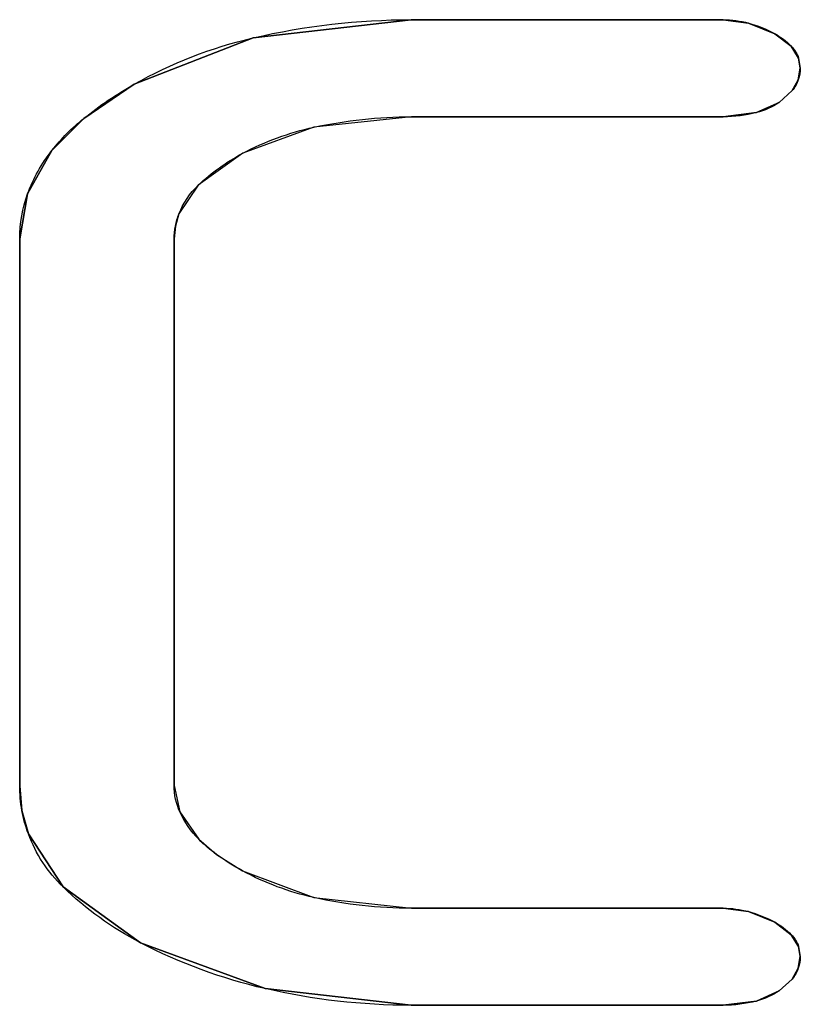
# Model space of a CAD drawing. Header units: millimetres. Extents: x -366 to 353, y -421 to 421.
# Drawn here: x -287.97 to -283.97, y -173.02 to -167.97 of the extents above; entities that cross this region are included whole.
import ezdxf

# ---------------------------------------------------------------- set-up
doc = ezdxf.new("R2010")
doc.units = ezdxf.units.MM
doc.header["$MEASUREMENT"] = 0
doc.layers.add('layer 1', color=7, linetype='Continuous')

msp = doc.modelspace()

# ---------------------------------------------------------------- linework, layer by layer
at = {"layer": 'layer 1', "color": 242}
for points, knots in [([(-287.3878, -168.2992), (-287.3878, -168.2992), (-287.6457, -168.4741), (-287.6457, -168.4741), (-287.6457, -168.4741), (-287.6457, -168.4741), (-287.6457, -168.4741), (-287.6457, -168.4741), (-287.6457, -168.4741), (-287.6457, -168.4741), (-287.8085, -168.638), (-287.8085, -168.638), (-287.8085, -168.638), (-287.8085, -168.638), (-287.8085, -168.638), (-287.8085, -168.638), (-287.8085, -168.638), (-287.8085, -168.638), (-287.9329, -168.8601), (-287.9329, -168.8601), (-287.9329, -168.8601), (-287.9329, -168.8601), (-287.9329, -168.8601), (-287.9329, -168.8601), (-287.9329, -168.8601), (-287.9329, -168.8601), (-287.9736, -169.0905), (-287.9736, -169.0905), (-287.9736, -169.0905), (-287.9736, -169.0905), (-287.9736, -169.0905), (-287.9736, -169.0905), (-287.9736, -169.0905), (-287.9736, -169.0905), (-287.9736, -171.8921), (-287.9736, -171.8921), (-287.9736, -171.8921), (-287.9736, -171.8921), (-287.9736, -171.8921), (-287.9736, -171.8921), (-287.9736, -171.8921), (-287.9736, -171.8921), (-287.9623, -172.0193), (-287.9623, -172.0193), (-287.9623, -172.0193), (-287.9623, -172.0193), (-287.9623, -172.0193), (-287.9623, -172.0193), (-287.9623, -172.0193), (-287.9623, -172.0193), (-287.9294, -172.139), (-287.9294, -172.139), (-287.9294, -172.139), (-287.9294, -172.139), (-287.9294, -172.139), (-287.9294, -172.139), (-287.9294, -172.139), (-287.9294, -172.139), (-287.7514, -172.4107), (-287.7514, -172.4107), (-287.7514, -172.4107), (-287.7514, -172.4107), (-287.7514, -172.4107), (-287.7514, -172.4107), (-287.7514, -172.4107), (-287.7514, -172.4107), (-287.3556, -172.6961), (-287.3556, -172.6961), (-287.3556, -172.6961), (-287.3556, -172.6961), (-287.3556, -172.6961), (-287.3556, -172.6961), (-287.3556, -172.6961), (-287.3556, -172.6961), (-286.7169, -172.9313), (-286.7169, -172.9313), (-286.7169, -172.9313), (-286.7169, -172.9313), (-286.7169, -172.9313), (-286.7169, -172.9313), (-286.7169, -172.9313), (-286.7169, -172.9313), (-285.9677, -173.0167), (-285.9677, -173.0167), (-285.9677, -173.0167), (-285.9677, -173.0167), (-285.9677, -173.0167), (-285.9677, -173.0167), (-285.9677, -173.0167), (-285.9677, -173.0167), (-284.3697, -173.0167), (-284.3697, -173.0167), (-284.3697, -173.0167), (-284.3697, -173.0167), (-284.3697, -173.0167), (-284.3697, -173.0167), (-284.3697, -173.0167), (-284.3697, -173.0167), (-284.1989, -172.9952), (-284.1989, -172.9952), (-284.1989, -172.9952), (-284.1989, -172.9952), (-284.1989, -172.9952), (-284.1989, -172.9952), (-284.1989, -172.9952), (-284.1989, -172.9952), (-284.0835, -172.9433), (-284.0835, -172.9433), (-284.0835, -172.9433), (-284.0835, -172.9433), (-284.0835, -172.9433), (-284.0835, -172.9433), (-284.0835, -172.9433), (-284.0835, -172.9433), (-284.0158, -172.8823), (-284.0158, -172.8823), (-284.0158, -172.8823), (-284.0158, -172.8823), (-284.0158, -172.8823), (-284.0158, -172.8823), (-284.0158, -172.8823), (-284.0158, -172.8823), (-283.985, -172.8266), (-283.985, -172.8266), (-283.985, -172.8266), (-283.985, -172.8266), (-283.985, -172.8266), (-283.985, -172.8266), (-283.985, -172.8266), (-283.985, -172.8266), (-283.9747, -172.7667), (-283.9747, -172.7667), (-283.9747, -172.7667), (-283.9747, -172.7667), (-283.9747, -172.7667), (-283.9747, -172.7667), (-283.9747, -172.7667), (-283.9747, -172.7667), (-283.9831, -172.7157), (-283.9831, -172.7157), (-283.9831, -172.7157), (-283.9831, -172.7157), (-283.9831, -172.7157), (-283.9831, -172.7157), (-283.9831, -172.7157), (-283.9831, -172.7157), (-284.0207, -172.655), (-284.0207, -172.655), (-284.0207, -172.655), (-284.0207, -172.655), (-284.0207, -172.655), (-284.0207, -172.655), (-284.0207, -172.655), (-284.0207, -172.655), (-284.1052, -172.5909), (-284.1052, -172.5909), (-284.1052, -172.5909), (-284.1052, -172.5909), (-284.1052, -172.5909), (-284.1052, -172.5909), (-284.1052, -172.5909), (-284.1052, -172.5909), (-284.24, -172.5365), (-284.24, -172.5365), (-284.24, -172.5365), (-284.24, -172.5365), (-284.24, -172.5365), (-284.24, -172.5365), (-284.24, -172.5365), (-284.24, -172.5365), (-284.3695, -172.5193), (-284.3695, -172.5193), (-284.3695, -172.5193), (-284.3695, -172.5193), (-284.3695, -172.5193), (-284.3695, -172.5193), (-284.3695, -172.5193), (-284.3695, -172.5193), (-285.967, -172.5193), (-285.967, -172.5193), (-285.967, -172.5193), (-285.967, -172.5193), (-285.967, -172.5193), (-285.967, -172.5193), (-285.967, -172.5193), (-285.967, -172.5193), (-286.4672, -172.4647), (-286.4672, -172.4647), (-286.4672, -172.4647), (-286.4672, -172.4647), (-286.4672, -172.4647), (-286.4672, -172.4647), (-286.4672, -172.4647), (-286.4672, -172.4647), (-286.8318, -172.3281), (-286.8318, -172.3281), (-286.8318, -172.3281), (-286.8318, -172.3281), (-286.8318, -172.3281), (-286.8318, -172.3281), (-286.8318, -172.3281), (-286.8318, -172.3281), (-286.9659, -172.2437), (-286.9659, -172.2437), (-286.9659, -172.2437), (-286.9659, -172.2437), (-286.9659, -172.2437), (-286.9659, -172.2437), (-286.9659, -172.2437), (-286.9659, -172.2437), (-287.056, -172.1666), (-287.056, -172.1666), (-287.056, -172.1666), (-287.056, -172.1666), (-287.056, -172.1666), (-287.056, -172.1666), (-287.056, -172.1666), (-287.056, -172.1666), (-287.1529, -172.0264), (-287.1529, -172.0264), (-287.1529, -172.0264), (-287.1529, -172.0264), (-287.1529, -172.0264), (-287.1529, -172.0264), (-287.1529, -172.0264), (-287.1529, -172.0264), (-287.1825, -171.8909), (-287.1825, -171.8909), (-287.1825, -171.8909), (-287.1825, -171.8909), (-287.1825, -171.8909), (-287.1825, -171.8909), (-287.1825, -171.8909), (-287.1825, -171.8909), (-287.1825, -169.0916), (-287.1825, -169.0916), (-287.1825, -169.0916), (-287.1825, -169.0916), (-287.1825, -169.0916), (-287.1825, -169.0916), (-287.1825, -169.0916), (-287.1825, -169.0916), (-287.1762, -169.0257), (-287.1762, -169.0257), (-287.1762, -169.0257), (-287.1762, -169.0257), (-287.1762, -169.0257), (-287.1762, -169.0257), (-287.1762, -169.0257), (-287.1762, -169.0257), (-287.1576, -168.9621), (-287.1576, -168.9621), (-287.1576, -168.9621), (-287.1576, -168.9621), (-287.1576, -168.9621), (-287.1576, -168.9621), (-287.1576, -168.9621), (-287.1576, -168.9621), (-287.0591, -168.8165), (-287.0591, -168.8165), (-287.0591, -168.8165), (-287.0591, -168.8165), (-287.0591, -168.8165), (-287.0591, -168.8165), (-287.0591, -168.8165), (-287.0591, -168.8165), (-286.8313, -168.6526), (-286.8313, -168.6526), (-286.8313, -168.6526), (-286.8313, -168.6526), (-286.8313, -168.6526), (-286.8313, -168.6526), (-286.8313, -168.6526), (-286.8313, -168.6526), (-286.4667, -168.5193), (-286.4667, -168.5193), (-286.4667, -168.5193), (-286.4667, -168.5193), (-286.4667, -168.5193), (-286.4667, -168.5193), (-286.4667, -168.5193), (-286.4667, -168.5193), (-285.967, -168.4659), (-285.967, -168.4659), (-285.967, -168.4659), (-285.967, -168.4659), (-285.967, -168.4659), (-285.967, -168.4659), (-285.967, -168.4659), (-285.967, -168.4659), (-284.3695, -168.4659), (-284.3695, -168.4659), (-284.3695, -168.4659), (-284.3695, -168.4659), (-284.3695, -168.4659), (-284.3695, -168.4659), (-284.3695, -168.4659), (-284.3695, -168.4659), (-284.1988, -168.4443), (-284.1988, -168.4443), (-284.1988, -168.4443), (-284.1988, -168.4443), (-284.1988, -168.4443), (-284.1988, -168.4443), (-284.1988, -168.4443), (-284.1988, -168.4443), (-284.0834, -168.3925), (-284.0834, -168.3925), (-284.0834, -168.3925), (-284.0834, -168.3925), (-284.0834, -168.3925), (-284.0834, -168.3925), (-284.0834, -168.3925), (-284.0834, -168.3925), (-284.0158, -168.3316), (-284.0158, -168.3316), (-284.0158, -168.3316), (-284.0158, -168.3316), (-284.0158, -168.3316), (-284.0158, -168.3316), (-284.0158, -168.3316), (-284.0158, -168.3316), (-283.985, -168.2758), (-283.985, -168.2758), (-283.985, -168.2758), (-283.985, -168.2758), (-283.985, -168.2758), (-283.985, -168.2758), (-283.985, -168.2758), (-283.985, -168.2758), (-283.9747, -168.2159), (-283.9747, -168.2159), (-283.9747, -168.2159), (-283.9747, -168.2159), (-283.9747, -168.2159), (-283.9747, -168.2159), (-283.9747, -168.2159), (-283.9747, -168.2159), (-283.9832, -168.1649), (-283.9832, -168.1649), (-283.9832, -168.1649), (-283.9832, -168.1649), (-283.9832, -168.1649), (-283.9832, -168.1649), (-283.9832, -168.1649), (-283.9832, -168.1649), (-284.0207, -168.1042), (-284.0207, -168.1042), (-284.0207, -168.1042), (-284.0207, -168.1042), (-284.0207, -168.1042), (-284.0207, -168.1042), (-284.0207, -168.1042), (-284.0207, -168.1042), (-284.1052, -168.04), (-284.1052, -168.04), (-284.1052, -168.04), (-284.1052, -168.04), (-284.1052, -168.04), (-284.1052, -168.04), (-284.1052, -168.04), (-284.1052, -168.04), (-284.2401, -167.9857), (-284.2401, -167.9857), (-284.2401, -167.9857), (-284.2401, -167.9857), (-284.2401, -167.9857), (-284.2401, -167.9857), (-284.2401, -167.9857), (-284.2401, -167.9857), (-284.3697, -167.9685), (-284.3697, -167.9685), (-284.3697, -167.9685), (-284.3697, -167.9685), (-284.3697, -167.9685), (-284.3697, -167.9685), (-284.3697, -167.9685), (-284.3697, -167.9685), (-285.9677, -167.9685), (-285.9677, -167.9685), (-285.9677, -167.9685), (-285.9677, -167.9685), (-285.9677, -167.9685), (-285.9677, -167.9685), (-285.9677, -167.9685), (-285.9677, -167.9685), (-286.7776, -168.0615), (-286.7776, -168.0615), (-286.7776, -168.0615), (-286.7776, -168.0615), (-286.7776, -168.0615), (-286.7776, -168.0615), (-286.7776, -168.0615), (-286.7776, -168.0615), (-287.3878, -168.2992), (-287.3878, -168.2992)], [0, 0, 0, 0, 0.01, 0.01, 0.01, 0.01, 0.02, 0.02, 0.02, 0.02, 0.03, 0.03, 0.03, 0.03, 0.04, 0.04, 0.04, 0.04, 0.05, 0.05, 0.05, 0.05, 0.06, 0.06, 0.06, 0.06, 0.07, 0.07, 0.07, 0.07, 0.08, 0.08, 0.08, 0.08, 0.09, 0.09, 0.09, 0.09, 0.1, 0.1, 0.1, 0.1, 0.11, 0.11, 0.11, 0.11, 0.12, 0.12, 0.12, 0.12, 0.13, 0.13, 0.13, 0.13, 0.14, 0.14, 0.14, 0.14, 0.15, 0.15, 0.15, 0.15, 0.16, 0.16, 0.16, 0.16, 0.17, 0.17, 0.17, 0.17, 0.18, 0.18, 0.18, 0.18, 0.19, 0.19, 0.19, 0.19, 0.2, 0.2, 0.2, 0.2, 0.21, 0.21, 0.21, 0.21, 0.22, 0.22, 0.22, 0.22, 0.23, 0.23, 0.23, 0.23, 0.24, 0.24, 0.24, 0.24, 0.25, 0.25, 0.25, 0.25, 0.26, 0.26, 0.26, 0.26, 0.27, 0.27, 0.27, 0.27, 0.28, 0.28, 0.28, 0.28, 0.29, 0.29, 0.29, 0.29, 0.3, 0.3, 0.3, 0.3, 0.31, 0.31, 0.31, 0.31, 0.32, 0.32, 0.32, 0.32, 0.33, 0.33, 0.33, 0.33, 0.34, 0.34, 0.34, 0.34, 0.35, 0.35, 0.35, 0.35, 0.36, 0.36, 0.36, 0.36, 0.37, 0.37, 0.37, 0.37, 0.38, 0.38, 0.38, 0.38, 0.39, 0.39, 0.39, 0.39, 0.4, 0.4, 0.4, 0.4, 0.41, 0.41, 0.41, 0.41, 0.42, 0.42, 0.42, 0.42, 0.43, 0.43, 0.43, 0.43, 0.44, 0.44, 0.44, 0.44, 0.45, 0.45, 0.45, 0.45, 0.46, 0.46, 0.46, 0.46, 0.47, 0.47, 0.47, 0.47, 0.48, 0.48, 0.48, 0.48, 0.49, 0.49, 0.49, 0.49, 0.5, 0.5, 0.5, 0.5, 0.51, 0.51, 0.51, 0.51, 0.52, 0.52, 0.52, 0.52, 0.53, 0.53, 0.53, 0.53, 0.54, 0.54, 0.54, 0.54, 0.55, 0.55, 0.55, 0.55, 0.56, 0.56, 0.56, 0.56, 0.57, 0.57, 0.57, 0.57, 0.58, 0.58, 0.58, 0.58, 0.59, 0.59, 0.59, 0.59, 0.6, 0.6, 0.6, 0.6, 0.61, 0.61, 0.61, 0.61, 0.62, 0.62, 0.62, 0.62, 0.63, 0.63, 0.63, 0.63, 0.64, 0.64, 0.64, 0.64, 0.65, 0.65, 0.65, 0.65, 0.66, 0.66, 0.66, 0.66, 0.67, 0.67, 0.67, 0.67, 0.68, 0.68, 0.68, 0.68, 0.69, 0.69, 0.69, 0.69, 0.7, 0.7, 0.7, 0.7, 0.71, 0.71, 0.71, 0.71, 0.72, 0.72, 0.72, 0.72, 0.73, 0.73, 0.73, 0.73, 0.74, 0.74, 0.74, 0.74, 0.75, 0.75, 0.75, 0.75, 0.76, 0.76, 0.76, 0.76, 0.77, 0.77, 0.77, 0.77, 0.78, 0.78, 0.78, 0.78, 0.79, 0.79, 0.79, 0.79, 0.8, 0.8, 0.8, 0.8, 0.81, 0.81, 0.81, 0.81, 0.82, 0.82, 0.82, 0.82, 0.83, 0.83, 0.83, 0.83, 0.84, 0.84, 0.84, 0.84, 0.85, 0.85, 0.85, 0.85, 0.86, 0.86, 0.86, 0.86, 0.87, 0.87, 0.87, 0.87, 0.88, 0.88, 0.88, 0.88, 0.89, 0.89, 0.89, 0.89, 0.9, 0.9, 0.9, 0.9, 0.91, 0.91, 0.91, 0.91, 0.92, 0.92, 0.92, 0.92, 0.93, 0.93, 0.93, 0.93, 0.94, 0.94, 0.94, 0.94, 0.95, 0.95, 0.95, 0.95, 0.96, 0.96, 0.96, 0.96, 0.97, 0.97, 0.97, 0.97, 0.98, 0.98, 0.98, 0.98, 1, 1, 1, 1]), ([(-285.9677, -167.9685), (-286.2403, -167.9685), (-286.5121, -167.9997), (-286.7776, -168.0615), (-286.7776, -168.0615), (-286.7776, -168.0615), (-285.9677, -167.9685), (-285.9677, -167.9685)], [0, 0, 0, 0, 0.333333, 0.333333, 0.333333, 0.333333, 1, 1, 1, 1]), ([(-284.3697, -167.9685), (-284.3697, -167.9685), (-285.9677, -167.9685), (-285.9677, -167.9685), (-285.9677, -167.9685), (-285.9677, -167.9685), (-284.3697, -167.9685), (-284.3697, -167.9685)], [0, 0, 0, 0, 0.333333, 0.333333, 0.333333, 0.333333, 1, 1, 1, 1]), ([(-284.2401, -167.9857), (-284.2824, -167.9743), (-284.3259, -167.9685), (-284.3697, -167.9685), (-284.3697, -167.9685), (-284.3697, -167.9685), (-284.2401, -167.9857), (-284.2401, -167.9857)], [0, 0, 0, 0, 0.333333, 0.333333, 0.333333, 0.333333, 1, 1, 1, 1]), ([(-284.1052, -168.04), (-284.1479, -168.0167), (-284.1932, -167.9984), (-284.2401, -167.9857), (-284.2401, -167.9857), (-284.2401, -167.9857), (-284.1052, -168.04), (-284.1052, -168.04)], [0, 0, 0, 0, 0.333333, 0.333333, 0.333333, 0.333333, 1, 1, 1, 1]), ([(-284.0207, -168.1042), (-284.0456, -168.0787), (-284.074, -168.0571), (-284.1052, -168.04), (-284.1052, -168.04), (-284.1052, -168.04), (-284.0207, -168.1042), (-284.0207, -168.1042)], [0, 0, 0, 0, 0.333333, 0.333333, 0.333333, 0.333333, 1, 1, 1, 1]), ([(-286.7776, -168.0615), (-286.9913, -168.1113), (-287.1968, -168.1913), (-287.3878, -168.2992), (-287.3878, -168.2992), (-287.3878, -168.2992), (-286.7776, -168.0615), (-286.7776, -168.0615)], [0, 0, 0, 0, 0.333333, 0.333333, 0.333333, 0.333333, 1, 1, 1, 1]), ([(-283.9832, -168.1649), (-283.991, -168.1421), (-284.0039, -168.1214), (-284.0207, -168.1042), (-284.0207, -168.1042), (-284.0207, -168.1042), (-283.9832, -168.1649), (-283.9832, -168.1649)], [0, 0, 0, 0, 0.333333, 0.333333, 0.333333, 0.333333, 1, 1, 1, 1]), ([(-283.9747, -168.2159), (-283.9747, -168.2159), (-283.9832, -168.1649), (-283.9832, -168.1649), (-283.9832, -168.1649), (-283.9832, -168.1649), (-283.9747, -168.2159), (-283.9747, -168.2159)], [0, 0, 0, 0, 0.333333, 0.333333, 0.333333, 0.333333, 1, 1, 1, 1]), ([(-283.985, -168.2758), (-283.9782, -168.2565), (-283.9747, -168.2363), (-283.9747, -168.2159), (-283.9747, -168.2159), (-283.9747, -168.2159), (-283.985, -168.2758), (-283.985, -168.2758)], [0, 0, 0, 0, 0.333333, 0.333333, 0.333333, 0.333333, 1, 1, 1, 1]), ([(-287.3878, -168.2992), (-287.4784, -168.3503), (-287.5647, -168.4088), (-287.6457, -168.4741), (-287.6457, -168.4741), (-287.6457, -168.4741), (-287.3878, -168.2992), (-287.3878, -168.2992)], [0, 0, 0, 0, 0.333333, 0.333333, 0.333333, 0.333333, 1, 1, 1, 1]), ([(-284.0158, -168.3316), (-284.0026, -168.3148), (-283.9922, -168.2959), (-283.985, -168.2758), (-283.985, -168.2758), (-283.985, -168.2758), (-284.0158, -168.3316), (-284.0158, -168.3316)], [0, 0, 0, 0, 0.333333, 0.333333, 0.333333, 0.333333, 1, 1, 1, 1]), ([(-284.0834, -168.3925), (-284.0834, -168.3925), (-284.0158, -168.3316), (-284.0158, -168.3316), (-284.0158, -168.3316), (-284.0158, -168.3316), (-284.0834, -168.3925), (-284.0834, -168.3925)], [0, 0, 0, 0, 0.333333, 0.333333, 0.333333, 0.333333, 1, 1, 1, 1]), ([(-284.1988, -168.4443), (-284.1576, -168.4338), (-284.1186, -168.4162), (-284.0834, -168.3925), (-284.0834, -168.3925), (-284.0834, -168.3925), (-284.1988, -168.4443), (-284.1988, -168.4443)], [0, 0, 0, 0, 0.333333, 0.333333, 0.333333, 0.333333, 1, 1, 1, 1]), ([(-284.3695, -168.4659), (-284.3119, -168.4659), (-284.2546, -168.4587), (-284.1988, -168.4443), (-284.1988, -168.4443), (-284.1988, -168.4443), (-284.3695, -168.4659), (-284.3695, -168.4659)], [0, 0, 0, 0, 0.333333, 0.333333, 0.333333, 0.333333, 1, 1, 1, 1]), ([(-287.6457, -168.4741), (-287.7059, -168.5225), (-287.7605, -168.5775), (-287.8085, -168.638), (-287.8085, -168.638), (-287.8085, -168.638), (-287.6457, -168.4741), (-287.6457, -168.4741)], [0, 0, 0, 0, 0.333333, 0.333333, 0.333333, 0.333333, 1, 1, 1, 1]), ([(-285.967, -168.4659), (-286.135, -168.4659), (-286.3025, -168.4838), (-286.4667, -168.5193), (-286.4667, -168.5193), (-286.4667, -168.5193), (-285.967, -168.4659), (-285.967, -168.4659)], [0, 0, 0, 0, 0.333333, 0.333333, 0.333333, 0.333333, 1, 1, 1, 1]), ([(-285.967, -168.4659), (-285.967, -168.4659), (-284.3695, -168.4659), (-284.3695, -168.4659), (-284.3695, -168.4659), (-284.3695, -168.4659), (-285.967, -168.4659), (-285.967, -168.4659)], [0, 0, 0, 0, 0.333333, 0.333333, 0.333333, 0.333333, 1, 1, 1, 1]), ([(-286.4667, -168.5193), (-286.5938, -168.5467), (-286.7165, -168.5916), (-286.8313, -168.6526), (-286.8313, -168.6526), (-286.8313, -168.6526), (-286.4667, -168.5193), (-286.4667, -168.5193)], [0, 0, 0, 0, 0.333333, 0.333333, 0.333333, 0.333333, 1, 1, 1, 1]), ([(-287.8085, -168.638), (-287.8616, -168.7049), (-287.9036, -168.7799), (-287.9329, -168.8601), (-287.9329, -168.8601), (-287.9329, -168.8601), (-287.8085, -168.638), (-287.8085, -168.638)], [0, 0, 0, 0, 0.333333, 0.333333, 0.333333, 0.333333, 1, 1, 1, 1]), ([(-286.8313, -168.6526), (-286.9142, -168.6967), (-286.9909, -168.7518), (-287.0591, -168.8165), (-287.0591, -168.8165), (-287.0591, -168.8165), (-286.8313, -168.6526), (-286.8313, -168.6526)], [0, 0, 0, 0, 0.333333, 0.333333, 0.333333, 0.333333, 1, 1, 1, 1]), ([(-287.9329, -168.8601), (-287.9598, -168.934), (-287.9736, -169.0119), (-287.9736, -169.0905), (-287.9736, -169.0905), (-287.9736, -169.0905), (-287.9329, -168.8601), (-287.9329, -168.8601)], [0, 0, 0, 0, 0.333333, 0.333333, 0.333333, 0.333333, 1, 1, 1, 1]), ([(-287.0591, -168.8165), (-287.1021, -168.8573), (-287.1357, -168.907), (-287.1576, -168.9621), (-287.1576, -168.9621), (-287.1576, -168.9621), (-287.0591, -168.8165), (-287.0591, -168.8165)], [0, 0, 0, 0, 0.333333, 0.333333, 0.333333, 0.333333, 1, 1, 1, 1]), ([(-287.1576, -168.9621), (-287.1658, -168.9827), (-287.172, -169.004), (-287.1762, -169.0257), (-287.1762, -169.0257), (-287.1762, -169.0257), (-287.1576, -168.9621), (-287.1576, -168.9621)], [0, 0, 0, 0, 0.333333, 0.333333, 0.333333, 0.333333, 1, 1, 1, 1]), ([(-287.1762, -169.0257), (-287.1804, -169.0475), (-287.1825, -169.0695), (-287.1825, -169.0916), (-287.1825, -169.0916), (-287.1825, -169.0916), (-287.1762, -169.0257), (-287.1762, -169.0257)], [0, 0, 0, 0, 0.333333, 0.333333, 0.333333, 0.333333, 1, 1, 1, 1]), ([(-287.9736, -169.0905), (-287.9736, -169.0905), (-287.9736, -171.8921), (-287.9736, -171.8921), (-287.9736, -171.8921), (-287.9736, -171.8921), (-287.9736, -169.0905), (-287.9736, -169.0905)], [0, 0, 0, 0, 0.333333, 0.333333, 0.333333, 0.333333, 1, 1, 1, 1]), ([(-287.1825, -171.8909), (-287.1825, -171.8909), (-287.1825, -169.0916), (-287.1825, -169.0916), (-287.1825, -169.0916), (-287.1825, -169.0916), (-287.1825, -171.8909), (-287.1825, -171.8909)], [0, 0, 0, 0, 0.333333, 0.333333, 0.333333, 0.333333, 1, 1, 1, 1]), ([(-287.1825, -171.8909), (-287.1825, -171.9377), (-287.1724, -171.9839), (-287.1529, -172.0264), (-287.1529, -172.0264), (-287.1529, -172.0264), (-287.1825, -171.8909), (-287.1825, -171.8909)], [0, 0, 0, 0, 0.333333, 0.333333, 0.333333, 0.333333, 1, 1, 1, 1]), ([(-287.9736, -171.8921), (-287.9736, -171.9347), (-287.9698, -171.9773), (-287.9623, -172.0193), (-287.9623, -172.0193), (-287.9623, -172.0193), (-287.9736, -171.8921), (-287.9736, -171.8921)], [0, 0, 0, 0, 0.333333, 0.333333, 0.333333, 0.333333, 1, 1, 1, 1]), ([(-287.9623, -172.0193), (-287.955, -172.0601), (-287.9439, -172.1002), (-287.9294, -172.139), (-287.9294, -172.139), (-287.9294, -172.139), (-287.9623, -172.0193), (-287.9623, -172.0193)], [0, 0, 0, 0, 0.333333, 0.333333, 0.333333, 0.333333, 1, 1, 1, 1]), ([(-287.1529, -172.0264), (-287.129, -172.0784), (-287.0962, -172.1259), (-287.056, -172.1666), (-287.056, -172.1666), (-287.056, -172.1666), (-287.1529, -172.0264), (-287.1529, -172.0264)], [0, 0, 0, 0, 0.333333, 0.333333, 0.333333, 0.333333, 1, 1, 1, 1]), ([(-287.9294, -172.139), (-287.8908, -172.2416), (-287.83, -172.3344), (-287.7514, -172.4107), (-287.7514, -172.4107), (-287.7514, -172.4107), (-287.9294, -172.139), (-287.9294, -172.139)], [0, 0, 0, 0, 0.333333, 0.333333, 0.333333, 0.333333, 1, 1, 1, 1]), ([(-287.056, -172.1666), (-287.0281, -172.1947), (-286.998, -172.2205), (-286.9659, -172.2437), (-286.9659, -172.2437), (-286.9659, -172.2437), (-287.056, -172.1666), (-287.056, -172.1666)], [0, 0, 0, 0, 0.333333, 0.333333, 0.333333, 0.333333, 1, 1, 1, 1]), ([(-286.9659, -172.2437), (-286.923, -172.2746), (-286.8782, -172.3027), (-286.8318, -172.3281), (-286.8318, -172.3281), (-286.8318, -172.3281), (-286.9659, -172.2437), (-286.9659, -172.2437)], [0, 0, 0, 0, 0.333333, 0.333333, 0.333333, 0.333333, 1, 1, 1, 1]), ([(-286.8318, -172.3281), (-286.7173, -172.3905), (-286.5946, -172.4365), (-286.4672, -172.4647), (-286.4672, -172.4647), (-286.4672, -172.4647), (-286.8318, -172.3281), (-286.8318, -172.3281)], [0, 0, 0, 0, 0.333333, 0.333333, 0.333333, 0.333333, 1, 1, 1, 1]), ([(-287.7514, -172.4107), (-287.6341, -172.5246), (-287.5008, -172.6207), (-287.3556, -172.6961), (-287.3556, -172.6961), (-287.3556, -172.6961), (-287.7514, -172.4107), (-287.7514, -172.4107)], [0, 0, 0, 0, 0.333333, 0.333333, 0.333333, 0.333333, 1, 1, 1, 1]), ([(-286.4672, -172.4647), (-286.303, -172.501), (-286.1353, -172.5193), (-285.967, -172.5193), (-285.967, -172.5193), (-285.967, -172.5193), (-286.4672, -172.4647), (-286.4672, -172.4647)], [0, 0, 0, 0, 0.333333, 0.333333, 0.333333, 0.333333, 1, 1, 1, 1]), ([(-284.3695, -172.5193), (-284.3695, -172.5193), (-285.967, -172.5193), (-285.967, -172.5193), (-285.967, -172.5193), (-285.967, -172.5193), (-284.3695, -172.5193), (-284.3695, -172.5193)], [0, 0, 0, 0, 0.333333, 0.333333, 0.333333, 0.333333, 1, 1, 1, 1]), ([(-284.24, -172.5365), (-284.2823, -172.5251), (-284.3258, -172.5193), (-284.3695, -172.5193), (-284.3695, -172.5193), (-284.3695, -172.5193), (-284.24, -172.5365), (-284.24, -172.5365)], [0, 0, 0, 0, 0.333333, 0.333333, 0.333333, 0.333333, 1, 1, 1, 1]), ([(-284.1052, -172.5909), (-284.1478, -172.5675), (-284.1931, -172.5492), (-284.24, -172.5365), (-284.24, -172.5365), (-284.24, -172.5365), (-284.1052, -172.5909), (-284.1052, -172.5909)], [0, 0, 0, 0, 0.333333, 0.333333, 0.333333, 0.333333, 1, 1, 1, 1]), ([(-284.0207, -172.655), (-284.0455, -172.6296), (-284.074, -172.608), (-284.1052, -172.5909), (-284.1052, -172.5909), (-284.1052, -172.5909), (-284.0207, -172.655), (-284.0207, -172.655)], [0, 0, 0, 0, 0.333333, 0.333333, 0.333333, 0.333333, 1, 1, 1, 1]), ([(-287.3556, -172.6961), (-287.1535, -172.801), (-286.9388, -172.88), (-286.7169, -172.9313), (-286.7169, -172.9313), (-286.7169, -172.9313), (-287.3556, -172.6961), (-287.3556, -172.6961)], [0, 0, 0, 0, 0.333333, 0.333333, 0.333333, 0.333333, 1, 1, 1, 1]), ([(-283.9831, -172.7157), (-283.991, -172.693), (-284.0038, -172.6722), (-284.0207, -172.655), (-284.0207, -172.655), (-284.0207, -172.655), (-283.9831, -172.7157), (-283.9831, -172.7157)], [0, 0, 0, 0, 0.333333, 0.333333, 0.333333, 0.333333, 1, 1, 1, 1]), ([(-283.9747, -172.7667), (-283.9747, -172.7667), (-283.9831, -172.7157), (-283.9831, -172.7157), (-283.9831, -172.7157), (-283.9831, -172.7157), (-283.9747, -172.7667), (-283.9747, -172.7667)], [0, 0, 0, 0, 0.333333, 0.333333, 0.333333, 0.333333, 1, 1, 1, 1]), ([(-283.985, -172.8266), (-283.9782, -172.8073), (-283.9747, -172.7871), (-283.9747, -172.7667), (-283.9747, -172.7667), (-283.9747, -172.7667), (-283.985, -172.8266), (-283.985, -172.8266)], [0, 0, 0, 0, 0.333333, 0.333333, 0.333333, 0.333333, 1, 1, 1, 1]), ([(-284.0158, -172.8823), (-284.0026, -172.8655), (-283.9922, -172.8467), (-283.985, -172.8266), (-283.985, -172.8266), (-283.985, -172.8266), (-284.0158, -172.8823), (-284.0158, -172.8823)], [0, 0, 0, 0, 0.333333, 0.333333, 0.333333, 0.333333, 1, 1, 1, 1]), ([(-284.0835, -172.9433), (-284.0835, -172.9433), (-284.0158, -172.8823), (-284.0158, -172.8823), (-284.0158, -172.8823), (-284.0158, -172.8823), (-284.0835, -172.9433), (-284.0835, -172.9433)], [0, 0, 0, 0, 0.333333, 0.333333, 0.333333, 0.333333, 1, 1, 1, 1]), ([(-286.7169, -172.9313), (-286.4712, -172.9881), (-286.2199, -173.0167), (-285.9677, -173.0167), (-285.9677, -173.0167), (-285.9677, -173.0167), (-286.7169, -172.9313), (-286.7169, -172.9313)], [0, 0, 0, 0, 0.333333, 0.333333, 0.333333, 0.333333, 1, 1, 1, 1]), ([(-284.1989, -172.9952), (-284.1577, -172.9846), (-284.1187, -172.9671), (-284.0835, -172.9433), (-284.0835, -172.9433), (-284.0835, -172.9433), (-284.1989, -172.9952), (-284.1989, -172.9952)], [0, 0, 0, 0, 0.333333, 0.333333, 0.333333, 0.333333, 1, 1, 1, 1]), ([(-284.3697, -173.0167), (-284.3121, -173.0167), (-284.2547, -173.0095), (-284.1989, -172.9952), (-284.1989, -172.9952), (-284.1989, -172.9952), (-284.3697, -173.0167), (-284.3697, -173.0167)], [0, 0, 0, 0, 0.333333, 0.333333, 0.333333, 0.333333, 1, 1, 1, 1]), ([(-285.9677, -173.0167), (-285.9677, -173.0167), (-284.3697, -173.0167), (-284.3697, -173.0167), (-284.3697, -173.0167), (-284.3697, -173.0167), (-285.9677, -173.0167), (-285.9677, -173.0167)], [0, 0, 0, 0, 0.333333, 0.333333, 0.333333, 0.333333, 1, 1, 1, 1])]:
    msp.add_open_spline(points, degree=3, knots=knots, dxfattribs=at)
at = {"layer": 'layer 1', "color": 242, "lineweight": 9}
msp.add_open_spline([(-287.3878, -168.2992), (-287.3878, -168.2992), (-287.6457, -168.4741), (-287.6457, -168.4741), (-287.6457, -168.4741), (-287.6457, -168.4741), (-287.6457, -168.4741), (-287.6457, -168.4741), (-287.6457, -168.4741), (-287.6457, -168.4741), (-287.8085, -168.638), (-287.8085, -168.638), (-287.8085, -168.638), (-287.8085, -168.638), (-287.8085, -168.638), (-287.8085, -168.638), (-287.8085, -168.638), (-287.8085, -168.638), (-287.9329, -168.8601), (-287.9329, -168.8601), (-287.9329, -168.8601), (-287.9329, -168.8601), (-287.9329, -168.8601), (-287.9329, -168.8601), (-287.9329, -168.8601), (-287.9329, -168.8601), (-287.9736, -169.0905), (-287.9736, -169.0905), (-287.9736, -169.0905), (-287.9736, -169.0905), (-287.9736, -169.0905), (-287.9736, -169.0905), (-287.9736, -169.0905), (-287.9736, -169.0905), (-287.9736, -171.8921), (-287.9736, -171.8921), (-287.9736, -171.8921), (-287.9736, -171.8921), (-287.9736, -171.8921), (-287.9736, -171.8921), (-287.9736, -171.8921), (-287.9736, -171.8921), (-287.9623, -172.0193), (-287.9623, -172.0193), (-287.9623, -172.0193), (-287.9623, -172.0193), (-287.9623, -172.0193), (-287.9623, -172.0193), (-287.9623, -172.0193), (-287.9623, -172.0193), (-287.9294, -172.139), (-287.9294, -172.139), (-287.9294, -172.139), (-287.9294, -172.139), (-287.9294, -172.139), (-287.9294, -172.139), (-287.9294, -172.139), (-287.9294, -172.139), (-287.7514, -172.4107), (-287.7514, -172.4107), (-287.7514, -172.4107), (-287.7514, -172.4107), (-287.7514, -172.4107), (-287.7514, -172.4107), (-287.7514, -172.4107), (-287.7514, -172.4107), (-287.3556, -172.6961), (-287.3556, -172.6961), (-287.3556, -172.6961), (-287.3556, -172.6961), (-287.3556, -172.6961), (-287.3556, -172.6961), (-287.3556, -172.6961), (-287.3556, -172.6961), (-286.7169, -172.9313), (-286.7169, -172.9313), (-286.7169, -172.9313), (-286.7169, -172.9313), (-286.7169, -172.9313), (-286.7169, -172.9313), (-286.7169, -172.9313), (-286.7169, -172.9313), (-285.9677, -173.0167), (-285.9677, -173.0167), (-285.9677, -173.0167), (-285.9677, -173.0167), (-285.9677, -173.0167), (-285.9677, -173.0167), (-285.9677, -173.0167), (-285.9677, -173.0167), (-284.3697, -173.0167), (-284.3697, -173.0167), (-284.3697, -173.0167), (-284.3697, -173.0167), (-284.3697, -173.0167), (-284.3697, -173.0167), (-284.3697, -173.0167), (-284.3697, -173.0167), (-284.1989, -172.9952), (-284.1989, -172.9952), (-284.1989, -172.9952), (-284.1989, -172.9952), (-284.1989, -172.9952), (-284.1989, -172.9952), (-284.1989, -172.9952), (-284.1989, -172.9952), (-284.0835, -172.9433), (-284.0835, -172.9433), (-284.0835, -172.9433), (-284.0835, -172.9433), (-284.0835, -172.9433), (-284.0835, -172.9433), (-284.0835, -172.9433), (-284.0835, -172.9433), (-284.0158, -172.8823), (-284.0158, -172.8823), (-284.0158, -172.8823), (-284.0158, -172.8823), (-284.0158, -172.8823), (-284.0158, -172.8823), (-284.0158, -172.8823), (-284.0158, -172.8823), (-283.985, -172.8266), (-283.985, -172.8266), (-283.985, -172.8266), (-283.985, -172.8266), (-283.985, -172.8266), (-283.985, -172.8266), (-283.985, -172.8266), (-283.985, -172.8266), (-283.9747, -172.7667), (-283.9747, -172.7667), (-283.9747, -172.7667), (-283.9747, -172.7667), (-283.9747, -172.7667), (-283.9747, -172.7667), (-283.9747, -172.7667), (-283.9747, -172.7667), (-283.9831, -172.7157), (-283.9831, -172.7157), (-283.9831, -172.7157), (-283.9831, -172.7157), (-283.9831, -172.7157), (-283.9831, -172.7157), (-283.9831, -172.7157), (-283.9831, -172.7157), (-284.0207, -172.655), (-284.0207, -172.655), (-284.0207, -172.655), (-284.0207, -172.655), (-284.0207, -172.655), (-284.0207, -172.655), (-284.0207, -172.655), (-284.0207, -172.655), (-284.1052, -172.5909), (-284.1052, -172.5909), (-284.1052, -172.5909), (-284.1052, -172.5909), (-284.1052, -172.5909), (-284.1052, -172.5909), (-284.1052, -172.5909), (-284.1052, -172.5909), (-284.24, -172.5365), (-284.24, -172.5365), (-284.24, -172.5365), (-284.24, -172.5365), (-284.24, -172.5365), (-284.24, -172.5365), (-284.24, -172.5365), (-284.24, -172.5365), (-284.3695, -172.5193), (-284.3695, -172.5193), (-284.3695, -172.5193), (-284.3695, -172.5193), (-284.3695, -172.5193), (-284.3695, -172.5193), (-284.3695, -172.5193), (-284.3695, -172.5193), (-285.967, -172.5193), (-285.967, -172.5193), (-285.967, -172.5193), (-285.967, -172.5193), (-285.967, -172.5193), (-285.967, -172.5193), (-285.967, -172.5193), (-285.967, -172.5193), (-286.4672, -172.4647), (-286.4672, -172.4647), (-286.4672, -172.4647), (-286.4672, -172.4647), (-286.4672, -172.4647), (-286.4672, -172.4647), (-286.4672, -172.4647), (-286.4672, -172.4647), (-286.8318, -172.3281), (-286.8318, -172.3281), (-286.8318, -172.3281), (-286.8318, -172.3281), (-286.8318, -172.3281), (-286.8318, -172.3281), (-286.8318, -172.3281), (-286.8318, -172.3281), (-286.9659, -172.2437), (-286.9659, -172.2437), (-286.9659, -172.2437), (-286.9659, -172.2437), (-286.9659, -172.2437), (-286.9659, -172.2437), (-286.9659, -172.2437), (-286.9659, -172.2437), (-287.056, -172.1666), (-287.056, -172.1666), (-287.056, -172.1666), (-287.056, -172.1666), (-287.056, -172.1666), (-287.056, -172.1666), (-287.056, -172.1666), (-287.056, -172.1666), (-287.1529, -172.0264), (-287.1529, -172.0264), (-287.1529, -172.0264), (-287.1529, -172.0264), (-287.1529, -172.0264), (-287.1529, -172.0264), (-287.1529, -172.0264), (-287.1529, -172.0264), (-287.1825, -171.8909), (-287.1825, -171.8909), (-287.1825, -171.8909), (-287.1825, -171.8909), (-287.1825, -171.8909), (-287.1825, -171.8909), (-287.1825, -171.8909), (-287.1825, -171.8909), (-287.1825, -169.0916), (-287.1825, -169.0916), (-287.1825, -169.0916), (-287.1825, -169.0916), (-287.1825, -169.0916), (-287.1825, -169.0916), (-287.1825, -169.0916), (-287.1825, -169.0916), (-287.1762, -169.0257), (-287.1762, -169.0257), (-287.1762, -169.0257), (-287.1762, -169.0257), (-287.1762, -169.0257), (-287.1762, -169.0257), (-287.1762, -169.0257), (-287.1762, -169.0257), (-287.1576, -168.9621), (-287.1576, -168.9621), (-287.1576, -168.9621), (-287.1576, -168.9621), (-287.1576, -168.9621), (-287.1576, -168.9621), (-287.1576, -168.9621), (-287.1576, -168.9621), (-287.0591, -168.8165), (-287.0591, -168.8165), (-287.0591, -168.8165), (-287.0591, -168.8165), (-287.0591, -168.8165), (-287.0591, -168.8165), (-287.0591, -168.8165), (-287.0591, -168.8165), (-286.8313, -168.6526), (-286.8313, -168.6526), (-286.8313, -168.6526), (-286.8313, -168.6526), (-286.8313, -168.6526), (-286.8313, -168.6526), (-286.8313, -168.6526), (-286.8313, -168.6526), (-286.4667, -168.5193), (-286.4667, -168.5193), (-286.4667, -168.5193), (-286.4667, -168.5193), (-286.4667, -168.5193), (-286.4667, -168.5193), (-286.4667, -168.5193), (-286.4667, -168.5193), (-285.967, -168.4659), (-285.967, -168.4659), (-285.967, -168.4659), (-285.967, -168.4659), (-285.967, -168.4659), (-285.967, -168.4659), (-285.967, -168.4659), (-285.967, -168.4659), (-284.3695, -168.4659), (-284.3695, -168.4659), (-284.3695, -168.4659), (-284.3695, -168.4659), (-284.3695, -168.4659), (-284.3695, -168.4659), (-284.3695, -168.4659), (-284.3695, -168.4659), (-284.1988, -168.4443), (-284.1988, -168.4443), (-284.1988, -168.4443), (-284.1988, -168.4443), (-284.1988, -168.4443), (-284.1988, -168.4443), (-284.1988, -168.4443), (-284.1988, -168.4443), (-284.0834, -168.3925), (-284.0834, -168.3925), (-284.0834, -168.3925), (-284.0834, -168.3925), (-284.0834, -168.3925), (-284.0834, -168.3925), (-284.0834, -168.3925), (-284.0834, -168.3925), (-284.0158, -168.3316), (-284.0158, -168.3316), (-284.0158, -168.3316), (-284.0158, -168.3316), (-284.0158, -168.3316), (-284.0158, -168.3316), (-284.0158, -168.3316), (-284.0158, -168.3316), (-283.985, -168.2758), (-283.985, -168.2758), (-283.985, -168.2758), (-283.985, -168.2758), (-283.985, -168.2758), (-283.985, -168.2758), (-283.985, -168.2758), (-283.985, -168.2758), (-283.9747, -168.2159), (-283.9747, -168.2159), (-283.9747, -168.2159), (-283.9747, -168.2159), (-283.9747, -168.2159), (-283.9747, -168.2159), (-283.9747, -168.2159), (-283.9747, -168.2159), (-283.9832, -168.1649), (-283.9832, -168.1649), (-283.9832, -168.1649), (-283.9832, -168.1649), (-283.9832, -168.1649), (-283.9832, -168.1649), (-283.9832, -168.1649), (-283.9832, -168.1649), (-284.0207, -168.1042), (-284.0207, -168.1042), (-284.0207, -168.1042), (-284.0207, -168.1042), (-284.0207, -168.1042), (-284.0207, -168.1042), (-284.0207, -168.1042), (-284.0207, -168.1042), (-284.1052, -168.04), (-284.1052, -168.04), (-284.1052, -168.04), (-284.1052, -168.04), (-284.1052, -168.04), (-284.1052, -168.04), (-284.1052, -168.04), (-284.1052, -168.04), (-284.2401, -167.9857), (-284.2401, -167.9857), (-284.2401, -167.9857), (-284.2401, -167.9857), (-284.2401, -167.9857), (-284.2401, -167.9857), (-284.2401, -167.9857), (-284.2401, -167.9857), (-284.3697, -167.9685), (-284.3697, -167.9685), (-284.3697, -167.9685), (-284.3697, -167.9685), (-284.3697, -167.9685), (-284.3697, -167.9685), (-284.3697, -167.9685), (-284.3697, -167.9685), (-285.9677, -167.9685), (-285.9677, -167.9685), (-285.9677, -167.9685), (-285.9677, -167.9685), (-285.9677, -167.9685), (-285.9677, -167.9685), (-285.9677, -167.9685), (-285.9677, -167.9685), (-286.7776, -168.0615), (-286.7776, -168.0615), (-286.7776, -168.0615), (-286.7776, -168.0615), (-286.7776, -168.0615), (-286.7776, -168.0615), (-286.7776, -168.0615), (-286.7776, -168.0615), (-287.3878, -168.2992), (-287.3878, -168.2992)], degree=3, knots=[0, 0, 0, 0, 0.01, 0.01, 0.01, 0.01, 0.02, 0.02, 0.02, 0.02, 0.03, 0.03, 0.03, 0.03, 0.04, 0.04, 0.04, 0.04, 0.05, 0.05, 0.05, 0.05, 0.06, 0.06, 0.06, 0.06, 0.07, 0.07, 0.07, 0.07, 0.08, 0.08, 0.08, 0.08, 0.09, 0.09, 0.09, 0.09, 0.1, 0.1, 0.1, 0.1, 0.11, 0.11, 0.11, 0.11, 0.12, 0.12, 0.12, 0.12, 0.13, 0.13, 0.13, 0.13, 0.14, 0.14, 0.14, 0.14, 0.15, 0.15, 0.15, 0.15, 0.16, 0.16, 0.16, 0.16, 0.17, 0.17, 0.17, 0.17, 0.18, 0.18, 0.18, 0.18, 0.19, 0.19, 0.19, 0.19, 0.2, 0.2, 0.2, 0.2, 0.21, 0.21, 0.21, 0.21, 0.22, 0.22, 0.22, 0.22, 0.23, 0.23, 0.23, 0.23, 0.24, 0.24, 0.24, 0.24, 0.25, 0.25, 0.25, 0.25, 0.26, 0.26, 0.26, 0.26, 0.27, 0.27, 0.27, 0.27, 0.28, 0.28, 0.28, 0.28, 0.29, 0.29, 0.29, 0.29, 0.3, 0.3, 0.3, 0.3, 0.31, 0.31, 0.31, 0.31, 0.32, 0.32, 0.32, 0.32, 0.33, 0.33, 0.33, 0.33, 0.34, 0.34, 0.34, 0.34, 0.35, 0.35, 0.35, 0.35, 0.36, 0.36, 0.36, 0.36, 0.37, 0.37, 0.37, 0.37, 0.38, 0.38, 0.38, 0.38, 0.39, 0.39, 0.39, 0.39, 0.4, 0.4, 0.4, 0.4, 0.41, 0.41, 0.41, 0.41, 0.42, 0.42, 0.42, 0.42, 0.43, 0.43, 0.43, 0.43, 0.44, 0.44, 0.44, 0.44, 0.45, 0.45, 0.45, 0.45, 0.46, 0.46, 0.46, 0.46, 0.47, 0.47, 0.47, 0.47, 0.48, 0.48, 0.48, 0.48, 0.49, 0.49, 0.49, 0.49, 0.5, 0.5, 0.5, 0.5, 0.51, 0.51, 0.51, 0.51, 0.52, 0.52, 0.52, 0.52, 0.53, 0.53, 0.53, 0.53, 0.54, 0.54, 0.54, 0.54, 0.55, 0.55, 0.55, 0.55, 0.56, 0.56, 0.56, 0.56, 0.57, 0.57, 0.57, 0.57, 0.58, 0.58, 0.58, 0.58, 0.59, 0.59, 0.59, 0.59, 0.6, 0.6, 0.6, 0.6, 0.61, 0.61, 0.61, 0.61, 0.62, 0.62, 0.62, 0.62, 0.63, 0.63, 0.63, 0.63, 0.64, 0.64, 0.64, 0.64, 0.65, 0.65, 0.65, 0.65, 0.66, 0.66, 0.66, 0.66, 0.67, 0.67, 0.67, 0.67, 0.68, 0.68, 0.68, 0.68, 0.69, 0.69, 0.69, 0.69, 0.7, 0.7, 0.7, 0.7, 0.71, 0.71, 0.71, 0.71, 0.72, 0.72, 0.72, 0.72, 0.73, 0.73, 0.73, 0.73, 0.74, 0.74, 0.74, 0.74, 0.75, 0.75, 0.75, 0.75, 0.76, 0.76, 0.76, 0.76, 0.77, 0.77, 0.77, 0.77, 0.78, 0.78, 0.78, 0.78, 0.79, 0.79, 0.79, 0.79, 0.8, 0.8, 0.8, 0.8, 0.81, 0.81, 0.81, 0.81, 0.82, 0.82, 0.82, 0.82, 0.83, 0.83, 0.83, 0.83, 0.84, 0.84, 0.84, 0.84, 0.85, 0.85, 0.85, 0.85, 0.86, 0.86, 0.86, 0.86, 0.87, 0.87, 0.87, 0.87, 0.88, 0.88, 0.88, 0.88, 0.89, 0.89, 0.89, 0.89, 0.9, 0.9, 0.9, 0.9, 0.91, 0.91, 0.91, 0.91, 0.92, 0.92, 0.92, 0.92, 0.93, 0.93, 0.93, 0.93, 0.94, 0.94, 0.94, 0.94, 0.95, 0.95, 0.95, 0.95, 0.96, 0.96, 0.96, 0.96, 0.97, 0.97, 0.97, 0.97, 0.98, 0.98, 0.98, 0.98, 1, 1, 1, 1], dxfattribs=at)
for points in [[(-285.9677, -167.9685), (-286.2403, -167.9685), (-286.5121, -167.9997), (-286.7776, -168.0615)], [(-284.3697, -167.9685), (-284.3697, -167.9685), (-285.9677, -167.9685), (-285.9677, -167.9685)], [(-284.2401, -167.9857), (-284.2824, -167.9743), (-284.3259, -167.9685), (-284.3697, -167.9685)], [(-284.1052, -168.04), (-284.1479, -168.0167), (-284.1932, -167.9984), (-284.2401, -167.9857)], [(-284.0207, -168.1042), (-284.0456, -168.0787), (-284.074, -168.0571), (-284.1052, -168.04)], [(-286.7776, -168.0615), (-286.9913, -168.1113), (-287.1968, -168.1913), (-287.3878, -168.2992)], [(-283.9832, -168.1649), (-283.991, -168.1421), (-284.0039, -168.1214), (-284.0207, -168.1042)], [(-283.9747, -168.2159), (-283.9747, -168.2159), (-283.9832, -168.1649), (-283.9832, -168.1649)], [(-283.985, -168.2758), (-283.9782, -168.2565), (-283.9747, -168.2363), (-283.9747, -168.2159)], [(-287.3878, -168.2992), (-287.4784, -168.3503), (-287.5647, -168.4088), (-287.6457, -168.4741)], [(-284.0158, -168.3316), (-284.0026, -168.3148), (-283.9922, -168.2959), (-283.985, -168.2758)], [(-284.0834, -168.3925), (-284.0834, -168.3925), (-284.0158, -168.3316), (-284.0158, -168.3316)], [(-284.1988, -168.4443), (-284.1576, -168.4338), (-284.1186, -168.4162), (-284.0834, -168.3925)], [(-284.3695, -168.4659), (-284.3119, -168.4659), (-284.2546, -168.4587), (-284.1988, -168.4443)], [(-287.6457, -168.4741), (-287.7059, -168.5225), (-287.7605, -168.5775), (-287.8085, -168.638)], [(-285.967, -168.4659), (-286.135, -168.4659), (-286.3025, -168.4838), (-286.4667, -168.5193)], [(-285.967, -168.4659), (-285.967, -168.4659), (-284.3695, -168.4659), (-284.3695, -168.4659)], [(-286.4667, -168.5193), (-286.5938, -168.5467), (-286.7165, -168.5916), (-286.8313, -168.6526)], [(-287.8085, -168.638), (-287.8616, -168.7049), (-287.9036, -168.7799), (-287.9329, -168.8601)], [(-286.8313, -168.6526), (-286.9142, -168.6967), (-286.9909, -168.7518), (-287.0591, -168.8165)], [(-287.9329, -168.8601), (-287.9598, -168.934), (-287.9736, -169.0119), (-287.9736, -169.0905)], [(-287.0591, -168.8165), (-287.1021, -168.8573), (-287.1357, -168.907), (-287.1576, -168.9621)], [(-287.1576, -168.9621), (-287.1658, -168.9827), (-287.172, -169.004), (-287.1762, -169.0257)], [(-287.1762, -169.0257), (-287.1804, -169.0475), (-287.1825, -169.0695), (-287.1825, -169.0916)], [(-287.9736, -169.0905), (-287.9736, -169.0905), (-287.9736, -171.8921), (-287.9736, -171.8921)], [(-287.1825, -171.8909), (-287.1825, -171.8909), (-287.1825, -169.0916), (-287.1825, -169.0916)], [(-287.1825, -171.8909), (-287.1825, -171.9377), (-287.1724, -171.9839), (-287.1529, -172.0264)], [(-287.9736, -171.8921), (-287.9736, -171.9347), (-287.9698, -171.9773), (-287.9623, -172.0193)], [(-287.9623, -172.0193), (-287.955, -172.0601), (-287.9439, -172.1002), (-287.9294, -172.139)], [(-287.1529, -172.0264), (-287.129, -172.0784), (-287.0962, -172.1259), (-287.056, -172.1666)], [(-287.9294, -172.139), (-287.8908, -172.2416), (-287.83, -172.3344), (-287.7514, -172.4107)], [(-287.056, -172.1666), (-287.0281, -172.1947), (-286.998, -172.2205), (-286.9659, -172.2437)], [(-286.9659, -172.2437), (-286.923, -172.2746), (-286.8782, -172.3027), (-286.8318, -172.3281)], [(-286.8318, -172.3281), (-286.7173, -172.3905), (-286.5946, -172.4365), (-286.4672, -172.4647)], [(-287.7514, -172.4107), (-287.6341, -172.5246), (-287.5008, -172.6207), (-287.3556, -172.6961)], [(-286.4672, -172.4647), (-286.303, -172.501), (-286.1353, -172.5193), (-285.967, -172.5193)], [(-284.3695, -172.5193), (-284.3695, -172.5193), (-285.967, -172.5193), (-285.967, -172.5193)], [(-284.24, -172.5365), (-284.2823, -172.5251), (-284.3258, -172.5193), (-284.3695, -172.5193)], [(-284.1052, -172.5909), (-284.1478, -172.5675), (-284.1931, -172.5492), (-284.24, -172.5365)], [(-284.0207, -172.655), (-284.0455, -172.6296), (-284.074, -172.608), (-284.1052, -172.5909)], [(-287.3556, -172.6961), (-287.1535, -172.801), (-286.9388, -172.88), (-286.7169, -172.9313)], [(-283.9831, -172.7157), (-283.991, -172.693), (-284.0038, -172.6722), (-284.0207, -172.655)], [(-283.9747, -172.7667), (-283.9747, -172.7667), (-283.9831, -172.7157), (-283.9831, -172.7157)], [(-283.985, -172.8266), (-283.9782, -172.8073), (-283.9747, -172.7871), (-283.9747, -172.7667)], [(-284.0158, -172.8823), (-284.0026, -172.8655), (-283.9922, -172.8467), (-283.985, -172.8266)], [(-284.0835, -172.9433), (-284.0835, -172.9433), (-284.0158, -172.8823), (-284.0158, -172.8823)], [(-286.7169, -172.9313), (-286.4712, -172.9881), (-286.2199, -173.0167), (-285.9677, -173.0167)], [(-284.1989, -172.9952), (-284.1577, -172.9846), (-284.1187, -172.9671), (-284.0835, -172.9433)], [(-284.3697, -173.0167), (-284.3121, -173.0167), (-284.2547, -173.0095), (-284.1989, -172.9952)], [(-285.9677, -173.0167), (-285.9677, -173.0167), (-284.3697, -173.0167), (-284.3697, -173.0167)]]:
    msp.add_open_spline(points, degree=3, dxfattribs=at)

doc.saveas('drawing.dxf')
